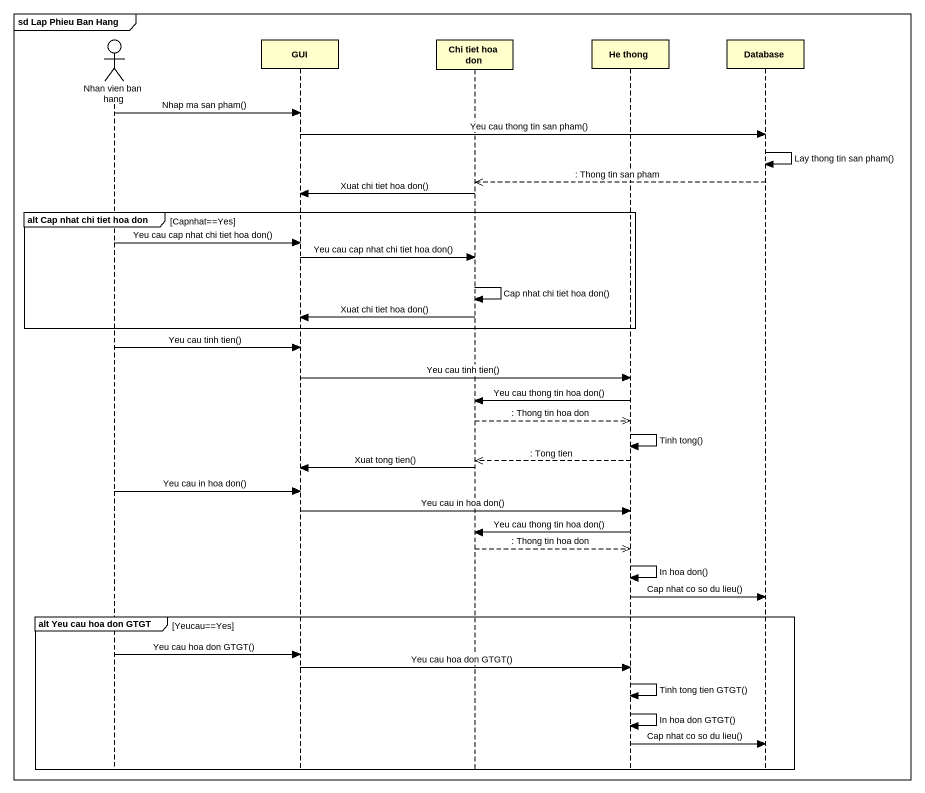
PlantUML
@startuml
mainframe sd Lap Phieu Ban Hang
hide footbox
actor "Nhan vien ban hang" as Nhan_vien_ban_hang
participant GUI
participant "Chi tiet hoa don" as Chi_tiet_hoa_don
participant "He thong" as He_thong
participant "Database" as Database_

Nhan_vien_ban_hang -> GUI : Nhap ma san pham()
GUI -> Database_ : Yeu cau thong tin san pham()
Database_ -> Database_ : Lay thong tin san pham()
Database_ -->> Chi_tiet_hoa_don : : Thong tin san pham
Chi_tiet_hoa_don -> GUI : Xuat chi tiet hoa don()
group alt Cap nhat chi tiet hoa don [Capnhat==Yes]
  Nhan_vien_ban_hang -> GUI : Yeu cau cap nhat chi tiet hoa don()
  GUI -> Chi_tiet_hoa_don : Yeu cau cap nhat chi tiet hoa don()
  Chi_tiet_hoa_don -> Chi_tiet_hoa_don : Cap nhat chi tiet hoa don()
  Chi_tiet_hoa_don -> GUI : Xuat chi tiet hoa don()
end
Nhan_vien_ban_hang -> GUI : Yeu cau tinh tien()
GUI -> He_thong : Yeu cau tinh tien()
He_thong -> Chi_tiet_hoa_don : Yeu cau thong tin hoa don()
Chi_tiet_hoa_don -->> He_thong : : Thong tin hoa don
He_thong -> He_thong : Tinh tong()
He_thong -->> Chi_tiet_hoa_don : : Tong tien
Chi_tiet_hoa_don -> GUI : Xuat tong tien()
Nhan_vien_ban_hang -> GUI : Yeu cau in hoa don()
GUI -> He_thong : Yeu cau in hoa don()
He_thong -> Chi_tiet_hoa_don : Yeu cau thong tin hoa don()
Chi_tiet_hoa_don -->> He_thong : : Thong tin hoa don
He_thong -> He_thong : In hoa don()
He_thong -> Database_ : Cap nhat co so du lieu()
group alt Yeu cau hoa don GTGT [Yeucau==Yes]
  Nhan_vien_ban_hang -> GUI : Yeu cau hoa don GTGT()
  GUI -> He_thong : Yeu cau hoa don GTGT()
  He_thong -> He_thong : Tinh tong tien GTGT()
  He_thong -> He_thong : In hoa don GTGT()
  He_thong -> Database_ : Cap nhat co so du lieu()
end
@enduml
